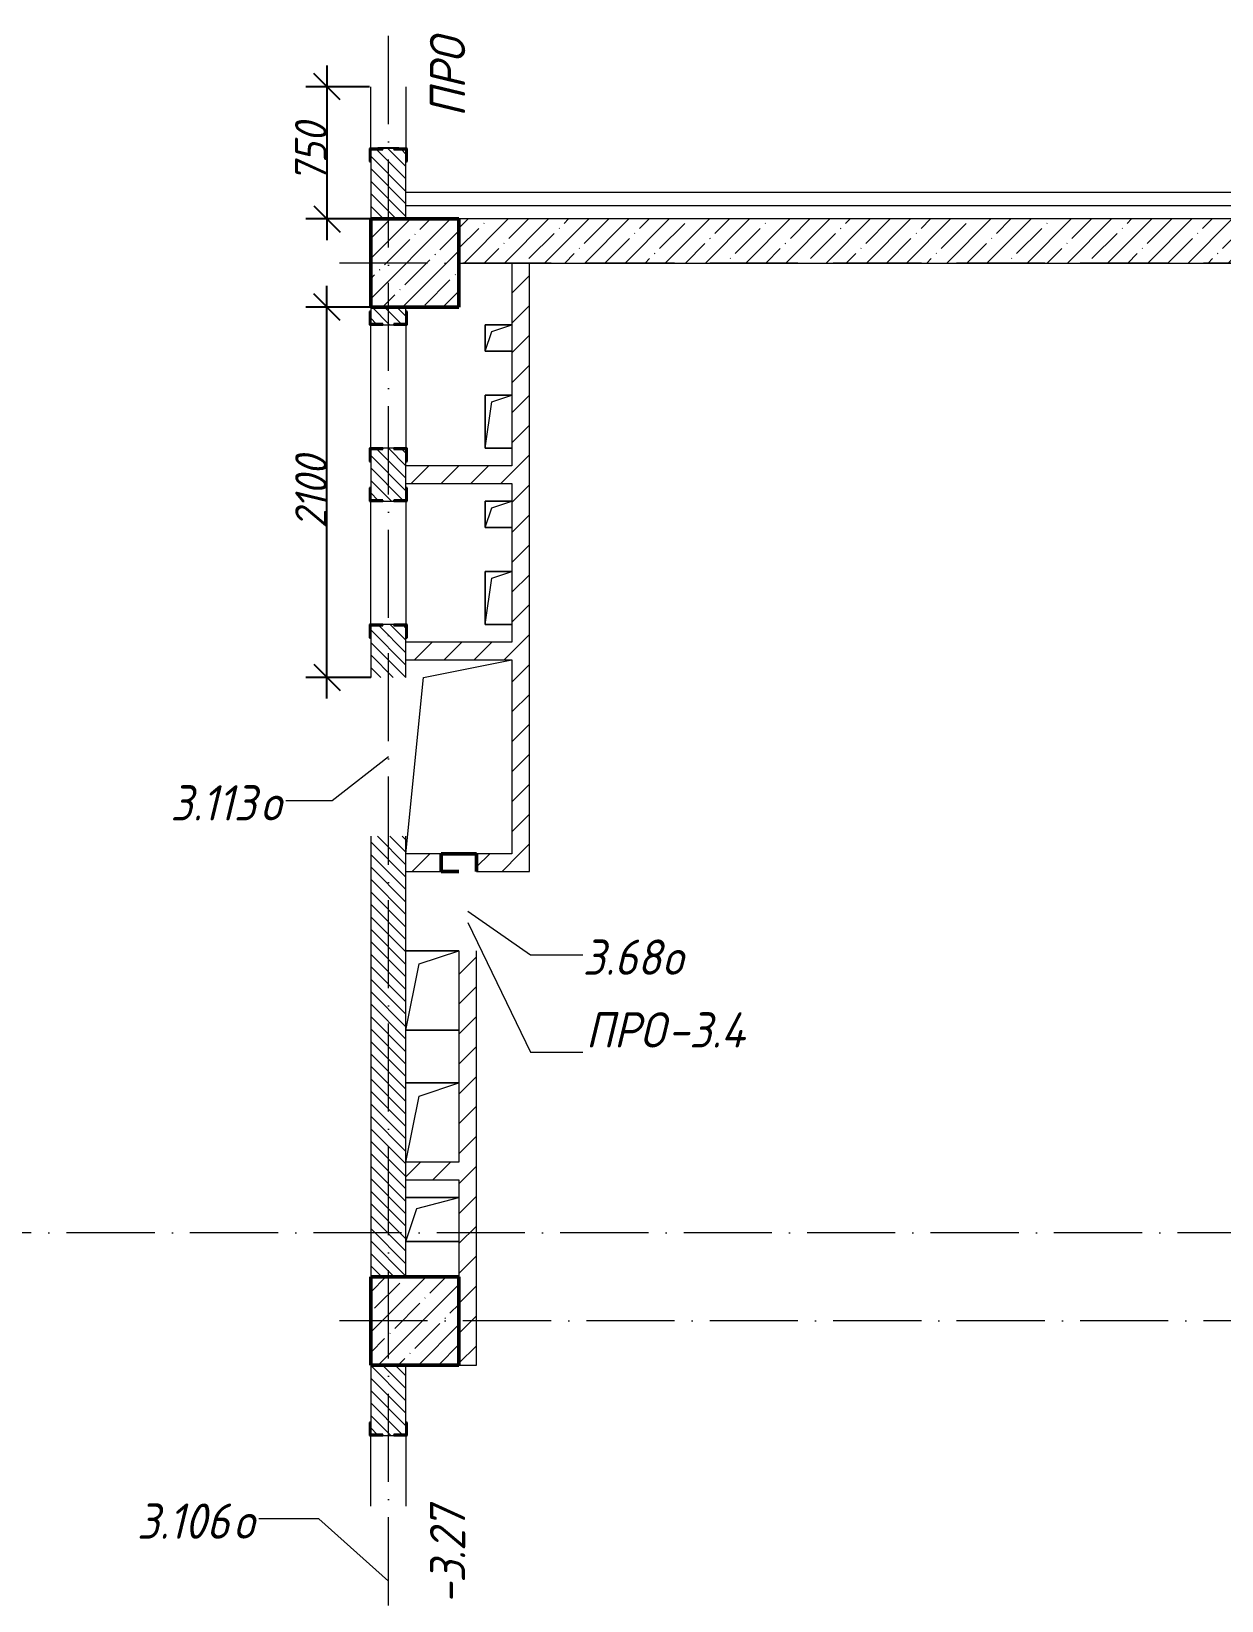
# Model space of a CAD drawing. Header units: millimetres. Extents: x -401725 to 250493, y 305116 to 802890.
# Drawn here: x 236011 to 242762, y 311931 to 320831 of the extents above; entities that cross this region are included whole.
import ezdxf

# ---------------------------------------------------------------- set-up
doc = ezdxf.new("R2010")
doc.units = ezdxf.units.MM
doc.linetypes.add('50_200_ШТРИХ_1Т_ш5_п1_п1_', pattern=[700, 500, -100, 0, -100])
for name, color, linetype, lineweight in [('A-____-____-DIMS', 7, 'Continuous', 9), ('A-DETL-____-OTLN-4', 7, 'Continuous', 18), ('A-FLOR-____-OTLN', 7, 'Continuous', 9), ('A-GENM-____-IDEN', 7, 'Continuous', 9), ('A-GENM-____-MCUT', 7, 'Continuous', 25), ('A-GENM-____-OTLN', 7, 'Continuous', 9), ('A-GENM-____-OTLN-1', 7, 'Continuous', 25), ('A-GLAZ-____-IDEN', 7, 'Continuous', 9), ('A-WALL-____-MCUT-1', 7, 'Continuous', 9), ('A-WALL-____-MCUT-3', 7, 'Continuous', 9), ('A-WALL-____-PATT-1', 7, 'Continuous', 9), ('A-WALL-FNSH-MCUT-1', 7, 'Continuous', 9), ('I-WALL-____-OTLN', 7, 'Continuous', 9), ('S-COLS-____-MCUT', 7, 'Continuous', 50), ('S-COLS-____-OTLN', 7, 'Continuous', 9), ('S-GRID-____-OTLN-1', 7, '50_200_ШТРИХ_1Т_ш5_п1_п1_', 9)]:
    doc.layers.add(name, color=color, linetype=linetype, lineweight=lineweight)
doc.styles.add('ISOCPEUR_I_10', font='isocpeui.ttf', dxfattribs={"width": 0.9, "height": 180})
doc.styles.add('ISOCPEUR_I_9', font='isocpeui.ttf', dxfattribs={"width": 0.9, "height": 250})
doc.dimstyles.new('ISO-1_8_0_9К_СРЕДНИЙ_Кладочные_4', dxfattribs={"dimscale": 304.8, "dimtxt": 179.276612, "dimasz": 0.492126, "dimexe": 0.393701, "dimexo": 0, "dimgap": 0, "dimtad": 1, "dimdec": 3, "dimrnd": 0.001, "dimdsep": 46, "dimtxsty": 'ISOCPEUR_I_10', "dimblk1": 'OBLIQUE', "dimblk2": 'OBLIQUE', "dimsah": 1, "dimcen": 0.09, "dimdle": 0.393701, "dimazin": 0, "dimtfac": 1, "dimtdec": 4, "dimtix": 1, "dimtmove": 1, "dimatfit": 3, "dimfxl": 1, "dimtvp": 1, "dimtolj": 1, "dimtzin": 0, "dimarcsym": 2})
pattern_1 = [(135, (144685.44, 312186.367), (-35.35534, -35.35534), [])]
pattern_2 = [(45, (144685.44, 312186.37), (-84.85281, 84.85281), [])]

# ---------------------------------------------------------------- blocks, each defined once
blk = doc.blocks.new('BSC_Колонна _Прямоугольная - 500х500-V28-АР1_План отверстий 3 этажа в осях 1-64_А-ГГ')
at = {"layer": 'S-COLS-____-OTLN'}
h = blk.add_hatch(dxfattribs=at)
h.set_pattern_fill('FP_65', color=256, style=0, pattern_type=2)
h.set_pattern_definition([(45, (-93500, -7331.04), (-114.04925, 114.04925), []), (45, (-93385.95, -7331.04), (-114.04925, 114.04925), [201.613, -40.323, 3.353, -36.97])])
h.paths.add_polyline_path([(-250, -250), (250, -250), (250, 250), (-250, 250)], flags=0)
at = {"layer": 'S-COLS-____-MCUT'}
for p, q in [((250, 250), (-250, 250)), ((-250, 250), (-250, -250)), ((250, -250), (250, 250)), ((-250, -250), (250, -250))]:
    blk.add_line(p, q, dxfattribs=at)
blk = doc.blocks.new('BSC_Колонна _Прямоугольная - 500х500-V83-АР1_План отверстий 3 этажа в осях 1-64_А-ГГ')
at = {"layer": 'S-COLS-____-OTLN'}
h = blk.add_hatch(dxfattribs=at)
h.set_pattern_fill('FP_120', color=256, style=0, pattern_type=2)
h.set_pattern_definition([(45, (-93500, -1331.04), (-114.04925, 114.04925), []), (45, (-93385.95, -1331.04), (-114.04925, 114.04925), [201.613, -40.323, 3.353, -36.97])])
h.paths.add_polyline_path([(-250, -250), (250, -250), (250, 250), (-250, 250)], flags=0)
at = {"layer": 'S-COLS-____-MCUT'}
for p, q in [((250, 250), (-250, 250)), ((-250, 250), (-250, -250)), ((250, -250), (250, 250)), ((-250, -250), (250, -250))]:
    blk.add_line(p, q, dxfattribs=at)
blk = doc.blocks.new('АР_Перемычка - АР_Перемычка-28704962-АР1_План отверстий 3 этажа в осях 1-64_А-ГГ')
at = {"layer": 'A-GENM-____-OTLN'}
blk.add_line((-350, -100), (-342, -100), dxfattribs=at)
blk = doc.blocks.new('154_Стойка_СКБ_Уголок - СМ-2180_200-28268025-АР1_План отверстий 3 этажа в осях 1-64_А-ГГ')
at = {"layer": 'A-GENM-____-MCUT'}
for p, q in [((125, 156), (125, 81)), ((200, 156), (125, 156)), ((131, 81), (131, 150)), ((131, 150), (200, 150)), ((200, 150), (200, 156)), ((125, 81), (131, 81)), ((131, 19), (125, 19)), ((125, 19), (125, -56)), ((131, -50), (131, 19)), ((125, -56), (200, -56)), ((200, -50), (131, -50)), ((200, -56), (200, -50))]:
    blk.add_line(p, q, dxfattribs=at)
blk = doc.blocks.new('Фахверк_СКБ_Уголок - 200_3960_зеркало-28268689-АР1_План отверстий 3 этажа в осях 1-64_А-ГГ')
at = {"layer": 'A-GENM-____-MCUT'}
for p, q in [((200, 156), (125, 156)), ((125, 156), (125, 81)), ((131, 81), (131, 150)), ((131, 150), (200, 150)), ((200, 150), (200, 156)), ((125, 81), (131, 81)), ((131, 19), (125, 19)), ((125, 19), (125, -56)), ((131, -50), (131, 19)), ((125, -56), (200, -56)), ((200, -50), (131, -50)), ((200, -56), (200, -50))]:
    blk.add_line(p, q, dxfattribs=at)
blk = doc.blocks.new('Фахверк_СКБ_Уголок - 200_3960-28268576-АР1_План отверстий 3 этажа в осях 1-64_А-ГГ')
at = {"layer": 'A-GENM-____-MCUT'}
for p, q in [((200, 156), (125, 156)), ((125, 156), (125, 81)), ((131, 81), (131, 150)), ((131, 150), (200, 150)), ((200, 150), (200, 156)), ((125, 81), (131, 81)), ((131, 19), (125, 19)), ((125, 19), (125, -56)), ((131, -50), (131, 19)), ((125, -56), (200, -56)), ((200, -50), (131, -50)), ((200, -56), (200, -50))]:
    blk.add_line(p, q, dxfattribs=at)
blk = doc.blocks.new('154_Стойка_СКБ_Уголок - СМ-2480_200-28346303-АР1_План отверстий 3 этажа в осях 1-64_А-ГГ')
at = {"layer": 'A-GENM-____-MCUT'}
for p, q in [((125, 156), (125, 81)), ((200, 156), (125, 156)), ((131, 81), (131, 150)), ((131, 150), (200, 150)), ((200, 150), (200, 156)), ((125, 81), (131, 81)), ((131, 19), (125, 19)), ((125, 19), (125, -56)), ((131, -50), (131, 19)), ((125, -56), (200, -56)), ((200, -50), (131, -50)), ((200, -56), (200, -50))]:
    blk.add_line(p, q, dxfattribs=at)
blk = doc.blocks.new('Стойка_Влож_Полоса боковая - Полоса-28213942-АР1_План отверстий 3 этажа в осях 1-64_А-ГГ')
at = {"layer": 'A-GENM-____-OTLN'}
for p, q in [((-5, 60), (0, 60)), ((-5, -60), (-5, 60)), ((0, 31), (0, -31)), ((0, -60), (-5, -60))]:
    blk.add_line(p, q, dxfattribs=at)
blk = doc.blocks.new('AR_Отверстие прямоугольное _в плите_ - AR_Отверстие прямоугольное _в плите_-30423637-АР1_План отверстий 3 этажа в осях 1-64_А-ГГ')
at = {"layer": 'A-GENM-____-OTLN'}
for p, q in [((75, 150), (-75, 150)), ((-75, 150), (-75, -150)), ((-75, -150), (-37.5, 112.5)), ((-37.5, 112.5), (75, 150)), ((-75, -150), (75, -150))]:
    blk.add_line(p, q, dxfattribs=at)
blk = doc.blocks.new('AR_Отверстие прямоугольное _в плите_ - AR_Отверстие прямоугольное _в плите_-30423627-АР1_План отверстий 3 этажа в осях 1-64_А-ГГ')
at = {"layer": 'A-GENM-____-OTLN'}
for p, q in [((75, 75), (-75, 75)), ((-75, 75), (-75, -75)), ((-75, -75), (-37.5, 37.5)), ((-37.5, 37.5), (75, 75)), ((-75, -75), (75, -75))]:
    blk.add_line(p, q, dxfattribs=at)
blk = doc.blocks.new('AR_Отверстие прямоугольное _в плите_ - AR_Отверстие прямоугольное _в плите_-30552713-АР1_План отверстий 3 этажа в осях 1-64_А-ГГ')
at = {"layer": 'A-GENM-____-OTLN'}
for p, q in [((-200, 450), (300, 550)), ((-300, -550), (-200, 450))]:
    blk.add_line(p, q, dxfattribs=at)
blk = doc.blocks.new('AR_Отверстие прямоугольное _в плите_ - AR_Отверстие прямоугольное _в плите_-30552572-АР1_План отверстий 3 этажа в осях 1-64_А-ГГ')
at = {"layer": 'A-GENM-____-OTLN'}
for p, q in [((150, 125), (-150, 125)), ((-87.5, 62.5), (150, 125)), ((-150, -125), (-87.5, 62.5)), ((-150, -125), (150, -125))]:
    blk.add_line(p, q, dxfattribs=at)
blk = doc.blocks.new('AR_Отверстие прямоугольное _в плите_ - AR_Отверстие прямоугольное _в плите_-V189-АР1_План отверстий 3 этажа в осях 1-64_А-ГГ')
at = {"layer": 'A-GENM-____-OTLN'}
for p, q in [((150, 225), (-150, 225)), ((-75, 150), (150, 225)), ((-150, -225), (-75, 150))]:
    blk.add_line(p, q, dxfattribs=at)
blk = doc.blocks.new('AR_Отверстие прямоугольное _в плите_ - AR_Отверстие прямоугольное _в плите_-V187-АР1_План отверстий 3 этажа в осях 1-64_А-ГГ')
at = {"layer": 'A-GENM-____-OTLN'}
for p, q in [((150, 225), (-150, 225)), ((-75, 150), (150, 225)), ((-150, -225), (-75, 150)), ((-150, -225), (150, -225))]:
    blk.add_line(p, q, dxfattribs=at)
blk = doc.blocks.new('BSC_Колонна _Прямоугольная1 - 200х100 _металл_-V218-АР1_План отверстий 3 этажа в осях 1-64_А-ГГ')
at = {"layer": 'S-COLS-____-MCUT'}
for p, q in [((100, 50), (-100, 50)), ((-100, 50), (-100, -50)), ((100, -50), (100, 50)), ((-100, -50), (0, -50))]:
    blk.add_line(p, q, dxfattribs=at)
blk = doc.blocks.new('_Oblique')
at = {"color": 0, "linetype": 'ByBlock', "lineweight": -2}
blk.add_line((-0.5, -0.5), (0.5, 0.5), dxfattribs=at)
blk = doc.blocks.new('*D10062')
at = {"layer": 'A-____-____-DIMS', "color": 0, "lineweight": -2, "transparency": 16777216}
for p, q in [((237687.3, 317047.4), (237687.3, 319387.4)), ((237935.4, 319267.4), (237567.3, 319267.4)), ((237935.4, 317167.4), (237567.3, 317167.4))]:
    blk.add_line(p, q, dxfattribs=at)
at = {"layer": 'Defpoints', "color": 0, "transparency": 16777216}
for p in [(237687.3, 319267.4), (237935.4, 319267.4), (237935.4, 317167.4)]:
    blk.add_point(p, dxfattribs=at)
at = {"layer": 'A-____-____-DIMS', "color": 0, "lineweight": -2, "transparency": 16777216, "xscale": 150, "yscale": 150, "zscale": 150}
for p, rotation in [((237687.3, 319267.4), 90), ((237687.3, 317167.4), 270)]:
    blk.add_blockref('_Oblique', p, dxfattribs=dict(at, rotation=rotation))
at = {"layer": 'A-____-____-DIMS', "color": 0, "transparency": 16777216, "insert": (237597.3, 318217.4), "char_height": 180, "width": 504.733, "attachment_point": 5, "rotation": 90, "style": 'ISOCPEUR_I_10'}
blk.add_mtext('\\A1;2100', dxfattribs=at)
blk = doc.blocks.new('*D10063')
at = {"layer": 'A-____-____-DIMS', "color": 0, "lineweight": -2, "transparency": 16777216}
for p, q in [((237687.3, 320637.4), (237687.3, 319647.4)), ((237929.4, 320517.4), (237567.3, 320517.4)), ((237935.4, 319767.4), (237567.3, 319767.4))]:
    blk.add_line(p, q, dxfattribs=at)
at = {"layer": 'Defpoints', "color": 0, "transparency": 16777216}
for p in [(237929.4, 320517.4), (237687.3, 319767.4), (237935.4, 319767.4)]:
    blk.add_point(p, dxfattribs=at)
at = {"layer": 'A-____-____-DIMS', "color": 0, "lineweight": -2, "transparency": 16777216, "xscale": 150, "yscale": 150, "zscale": 150}
for p, rotation in [((237687.3, 320517.4), 90), ((237687.3, 319767.4), 270)]:
    blk.add_blockref('_Oblique', p, dxfattribs=dict(at, rotation=rotation))
at = {"layer": 'A-____-____-DIMS', "color": 0, "transparency": 16777216, "insert": (237596.2, 320142.4), "char_height": 180, "width": 409.578, "attachment_point": 5, "rotation": 90, "style": 'ISOCPEUR_I_10'}
blk.add_mtext('\\A1;750', dxfattribs=at)

msp = doc.modelspace()

# ---------------------------------------------------------------- hatches: boundary and pattern name
at = {"layer": 'A-WALL-____-PATT-1'}
h = msp.add_hatch(dxfattribs=at)
h.set_pattern_fill('FP_6', color=256, style=0, pattern_type=2)
h.set_pattern_definition(pattern_1)
h.paths.add_polyline_path([(238135.4376, 319767.4093), (238135.4376, 320161.4093), (238066.4376, 320161.4093), (238066.4376, 320167.4093), (238004.4376, 320167.4093), (238004.4376, 320161.4093), (237935.4376, 320161.4093), (237935.4376, 319767.4093)], flags=0)
h.paths.add_polyline_path([(238004.4376, 321867.4093), (238066.4376, 321867.4093), (238066.4376, 321873.4093), (238135.4376, 321873.4093), (238135.4376, 322267.4093), (237935.4376, 322267.4093), (237935.4376, 321873.4093), (238004.4376, 321873.4093)], flags=0)
h = msp.add_hatch(dxfattribs=at)
h.set_pattern_fill('FP_38', color=256, style=0, pattern_type=2)
h.set_pattern_definition([(45, (144685.44, 312186.37), (-114.04925, 114.04925), []), (45, (144799.49, 312186.37), (-114.04925, 114.04925), [201.612, -40.322, 3.353, -36.97])])
h.paths.add_polyline_path([(245435.4376, 319517.4093), (245435.4376, 319767.4093), (238435.4376, 319767.4093), (238435.4376, 319517.4093), (245417.2251, 319517.4093)], flags=0)
h = msp.add_hatch(dxfattribs=at)
h.set_pattern_fill('FP_4', color=256, style=0, pattern_type=2)
h.set_pattern_definition(pattern_2)
h.paths.add_polyline_path([(238835.4376, 316167.4093), (238835.4376, 319517.4093), (238735.4376, 319517.4093), (238735.4376, 316167.4093)], flags=0)
h = msp.add_hatch(dxfattribs=at)
h.set_pattern_fill('FP_6', color=256, style=0, pattern_type=2)
h.set_pattern_definition(pattern_1)
h.paths.add_polyline_path([(237935.4376, 313767.4093), (238135.4376, 313767.4093), (238135.4376, 316267.4093), (237935.4376, 316267.4093)], flags=0)
h.paths.add_polyline_path([(237935.4376, 317167.4093), (238135.4376, 317167.4093), (238135.4376, 317461.4093), (238066.4376, 317461.4093), (238066.4376, 317467.4093), (238004.4376, 317467.4093), (238004.4376, 317461.4093), (237935.4376, 317461.4093), (237935.4376, 317392.4093)], flags=0)
h.paths.add_polyline_path([(238066.4376, 318167.4093), (238066.4376, 318173.4093), (238135.4376, 318173.4093), (238135.4376, 318461.4093), (238066.4376, 318461.4093), (238066.4376, 318467.4093), (238004.4376, 318467.4093), (238004.4376, 318461.4093), (237935.4376, 318461.4093), (237935.4376, 318173.4093), (238004.4376, 318173.4093), (238004.4376, 318167.4093)], flags=0)
h.paths.add_polyline_path([(238004.4376, 319167.4093), (238066.4376, 319167.4093), (238066.4376, 319173.4093), (238135.4376, 319173.4093), (238135.4376, 319267.4093), (237935.4376, 319267.4093), (237935.4376, 319173.4093), (238004.4376, 319173.4093)], flags=0)
h = msp.add_hatch(dxfattribs=at)
h.set_pattern_fill('FP_4', color=256, style=0, pattern_type=2)
h.set_pattern_definition(pattern_2)
h.paths.add_polyline_path([(238735.4376, 318267.4093), (238735.4376, 318367.4093), (238135.4376, 318367.4093), (238135.4376, 318267.4093), (238347.3679, 318267.4093)], flags=0)
h = msp.add_hatch(dxfattribs=at)
h.set_pattern_fill('FP_4', color=256, style=0, pattern_type=2)
h.set_pattern_definition(pattern_2)
h.paths.add_polyline_path([(238735.4376, 317267.4093), (238735.4376, 317367.4093), (238135.4376, 317367.4093), (238135.4376, 317267.4093), (238347.3679, 317267.4093)], flags=0)
h = msp.add_hatch(dxfattribs=at)
h.set_pattern_fill('FP_4', color=256, style=0, pattern_type=2)
h.set_pattern_definition(pattern_2)
h.paths.add_polyline_path([(238135.4376, 316067.4093), (238335.4376, 316067.4093), (238335.4376, 316167.4093), (238135.4376, 316167.4093)], flags=0)
h.paths.add_polyline_path([(238835.4376, 316067.4093), (238835.4376, 316167.4093), (238535.4376, 316167.4093), (238535.4376, 316067.4093)], flags=0)
h = msp.add_hatch(dxfattribs=at)
h.set_pattern_fill('FP_4', color=256, style=0, pattern_type=2)
h.set_pattern_definition(pattern_2)
h.paths.add_polyline_path([(238535.4376, 313267.4093), (238535.4376, 315617.4093), (238435.4376, 315617.4093), (238435.4376, 313267.4093)], flags=0)
h = msp.add_hatch(dxfattribs=at)
h.set_pattern_fill('FP_4', color=256, style=0, pattern_type=2)
h.set_pattern_definition(pattern_2)
h.paths.add_polyline_path([(238135.4376, 314317.4093), (238435.4376, 314317.4093), (238435.4376, 314417.4093), (238135.4376, 314417.4093)], flags=0)
h = msp.add_hatch(dxfattribs=at)
h.set_pattern_fill('FP_6', color=256, style=0, pattern_type=2)
h.set_pattern_definition(pattern_1)
h.paths.add_polyline_path([(237935.4376, 310767.4093), (238135.4376, 310767.4093), (238135.4376, 311161.4093), (238066.4376, 311161.4093), (238066.4376, 311167.4093), (238004.4376, 311167.4093), (238004.4376, 311161.4093), (237935.4376, 311161.4093), (237935.4376, 311092.4093)], flags=0)
h.paths.add_polyline_path([(238004.4376, 312867.4093), (238066.4376, 312867.4093), (238066.4376, 312873.4093), (238135.4376, 312873.4093), (238135.4376, 313267.4093), (237935.4376, 313267.4093), (237935.4376, 312873.4093), (238004.4376, 312873.4093)], flags=0)

# ---------------------------------------------------------------- linework, layer by layer
at = {"layer": 'A-DETL-____-OTLN-4'}
for p, q in [((245685.4376, 319917.4093), (238135.4376, 319917.4093)), ((245685.4376, 319842.4093), (238135.4376, 319842.4093))]:
    msp.add_line(p, q, dxfattribs=at)
at = {"layer": 'A-FLOR-____-OTLN'}
for p, q in [((238585.4376, 319167.4093), (238735.4376, 319167.4093)), ((238585.4376, 319017.4093), (238585.4376, 319167.4093)), ((238735.4376, 319017.4093), (238585.4376, 319017.4093)), ((238585.4376, 318767.4093), (238735.4376, 318767.4093)), ((238585.4376, 318467.4093), (238585.4376, 318767.4093)), ((238735.4376, 318467.4093), (238585.4376, 318467.4093)), ((238585.4376, 318167.4093), (238735.4376, 318167.4093)), ((238585.4376, 318017.4093), (238585.4376, 318167.4093)), ((238735.4376, 318017.4093), (238585.4376, 318017.4093)), ((238585.4376, 317767.4093), (238735.4376, 317767.4093)), ((238585.4376, 317467.4093), (238585.4376, 317767.4093)), ((238735.4376, 317467.4093), (238585.4376, 317467.4093)), ((238135.4376, 315617.4093), (238435.4376, 315617.4093)), ((238435.4376, 315167.4093), (238135.4376, 315167.4093)), ((238135.4376, 314867.4093), (238435.4376, 314867.4093)), ((238135.4376, 314217.4093), (238435.4376, 314217.4093)), ((238435.4376, 313967.4093), (238135.4376, 313967.4093))]:
    msp.add_line(p, q, dxfattribs=at)
at = {"layer": 'A-GENM-____-IDEN'}
for p, q in [((238485.4376, 315777.6078), (238841.7608, 315040.9644)), ((238841.7608, 315040.9644), (239138.2687, 315040.9644))]:
    msp.add_line(p, q, dxfattribs=at)
at = {"layer": 'A-GLAZ-____-IDEN'}
for p, q in [((238035.4376, 316717.4093), (237716.0409, 316468.2648)), ((237716.0409, 316468.2648), (237454.1774, 316468.2648)), ((238485.4376, 315842.4093), (238841.7608, 315592.9928)), ((238841.7608, 315592.9928), (239138.2687, 315592.9928)), ((237641.5475, 312394.6343), (237301.0911, 312394.6343)), ((238035.4376, 312042.4093), (237641.5475, 312394.6343))]:
    msp.add_line(p, q, dxfattribs=at)
at = {"layer": 'A-WALL-____-MCUT-1'}
for p, q in [((245435.4376, 319767.4093), (238435.4376, 319767.4093)), ((238435.4376, 319517.4093), (245435.4376, 319517.4093))]:
    msp.add_line(p, q, dxfattribs=at)
at = {"layer": 'A-WALL-____-MCUT-3'}
for p, q in [((237935.4376, 320092.4093), (237935.4376, 319767.4093)), ((238135.4376, 319767.4093), (238135.4376, 320092.4093)), ((237935.4376, 319267.4093), (237935.4376, 319242.4093)), ((238135.4376, 319242.4093), (238135.4376, 319267.4093)), ((238004.4376, 319167.4093), (238066.4376, 319167.4093)), ((238066.4376, 318467.4093), (238004.4376, 318467.4093)), ((237935.4376, 318392.4093), (237935.4376, 318242.4093)), ((238135.4376, 318242.4093), (238135.4376, 318392.4093)), ((238004.4376, 318167.4093), (238066.4376, 318167.4093)), ((238066.4376, 317467.4093), (238004.4376, 317467.4093)), ((237935.4376, 317392.4093), (237935.4376, 317167.4093)), ((238135.4376, 317167.4093), (238135.4376, 317392.4093)), ((237935.4376, 316267.4093), (237935.4376, 313767.4093)), ((238135.4376, 313767.4093), (238135.4376, 316267.4093)), ((237935.4376, 313267.4093), (237935.4376, 312942.4093)), ((238135.4376, 312942.4093), (238135.4376, 313267.4093)), ((238004.4376, 312867.4093), (238066.4376, 312867.4093))]:
    msp.add_line(p, q, dxfattribs=at)
at = {"layer": 'A-WALL-FNSH-MCUT-1'}
for p, q in [((238735.4376, 319517.4093), (238735.4376, 318367.4093)), ((238835.4376, 316067.4093), (238835.4376, 319517.4093)), ((238735.4376, 318367.4093), (238135.4376, 318367.4093)), ((238135.4376, 318267.4093), (238735.4376, 318267.4093)), ((238735.4376, 318267.4093), (238735.4376, 317367.4093)), ((238735.4376, 317367.4093), (238135.4376, 317367.4093)), ((238135.4376, 317267.4093), (238735.4376, 317267.4093)), ((238735.4376, 317267.4093), (238735.4376, 316167.4093)), ((238335.4376, 316167.4093), (238135.4376, 316167.4093)), ((238735.4376, 316167.4093), (238535.4376, 316167.4093)), ((238135.4376, 316067.4093), (238335.4376, 316067.4093)), ((238535.4376, 316067.4093), (238835.4376, 316067.4093)), ((238435.4376, 315617.4093), (238435.4376, 314417.4093)), ((238535.4376, 313267.4093), (238535.4376, 315617.4093)), ((238435.4376, 314417.4093), (238135.4376, 314417.4093)), ((238135.4376, 314317.4093), (238435.4376, 314317.4093)), ((238435.4376, 314317.4093), (238435.4376, 313767.4093)), ((238435.4376, 313267.4093), (238535.4376, 313267.4093))]:
    msp.add_line(p, q, dxfattribs=at)
at = {"layer": 'I-WALL-____-OTLN'}
for p, q in [((237935.4376, 320167.4093), (237935.4376, 320517.4093)), ((238135.4376, 320517.4093), (238135.4376, 320167.4093)), ((237935.4376, 318467.4093), (237935.4376, 319167.4093)), ((238135.4376, 319167.4093), (238135.4376, 318467.4093)), ((237935.4376, 317467.4093), (237935.4376, 318167.4093)), ((238135.4376, 318167.4093), (238135.4376, 317467.4093)), ((237935.4376, 312467.4093), (237935.4376, 312867.4093)), ((238135.4376, 312867.4093), (238135.4376, 312467.4093))]:
    msp.add_line(p, q, dxfattribs=at)
at = {"layer": 'S-GRID-____-OTLN-1'}
for p, q in [((238035.4376, 307703.761), (238035.4376, 362067.327)), ((248759.8442, 319517.4093), (237706.702, 319517.4093)), ((248611.9079, 314017.4093), (140016.6674, 314017.4093)), ((248759.8442, 313517.4093), (237706.702, 313517.4093))]:
    msp.add_line(p, q, dxfattribs=at)

# ---------------------------------------------------------------- block references
at = {"layer": 'A-GENM-____-OTLN'}
for name, rotation in [('Стойка_Влож_Полоса боковая - Полоса-28213942-АР1_План отверстий 3 этажа в осях 1-64_А-ГГ', 269.9999999999999), ('АР_Перемычка - АР_Перемычка-28704962-АР1_План отверстий 3 этажа в осях 1-64_А-ГГ', 89.9999999999999)]:
    msp.add_blockref(name, (238035.4376, 320167.4093), dxfattribs=dict(at, rotation=rotation))
for name, p in [('AR_Отверстие прямоугольное _в плите_ - AR_Отверстие прямоугольное _в плите_-30423627-АР1_План отверстий 3 этажа в осях 1-64_А-ГГ', (238660.4376, 319092.4093)), ('AR_Отверстие прямоугольное _в плите_ - AR_Отверстие прямоугольное _в плите_-30423637-АР1_План отверстий 3 этажа в осях 1-64_А-ГГ', (238660.4376, 318617.4093)), ('AR_Отверстие прямоугольное _в плите_ - AR_Отверстие прямоугольное _в плите_-30423627-АР1_План отверстий 3 этажа в осях 1-64_А-ГГ', (238660.4376, 318092.4093)), ('AR_Отверстие прямоугольное _в плите_ - AR_Отверстие прямоугольное _в плите_-30423637-АР1_План отверстий 3 этажа в осях 1-64_А-ГГ', (238660.4376, 317617.4093)), ('AR_Отверстие прямоугольное _в плите_ - AR_Отверстие прямоугольное _в плите_-30552713-АР1_План отверстий 3 этажа в осях 1-64_А-ГГ', (238435.4376, 316717.4093)), ('AR_Отверстие прямоугольное _в плите_ - AR_Отверстие прямоугольное _в плите_-V187-АР1_План отверстий 3 этажа в осях 1-64_А-ГГ', (238285.4376, 315392.4093)), ('AR_Отверстие прямоугольное _в плите_ - AR_Отверстие прямоугольное _в плите_-V189-АР1_План отверстий 3 этажа в осях 1-64_А-ГГ', (238285.4376, 314642.4093)), ('AR_Отверстие прямоугольное _в плите_ - AR_Отверстие прямоугольное _в плите_-30552572-АР1_План отверстий 3 этажа в осях 1-64_А-ГГ', (238285.4376, 314092.4093))]:
    msp.add_blockref(name, p, dxfattribs=at)
at = {"layer": 'A-GENM-____-OTLN-1'}
for name, p, rotation in [('154_Стойка_СКБ_Уголок - СМ-2480_200-28346303-АР1_План отверстий 3 этажа в осях 1-64_А-ГГ', (237985.4376, 320292.4093), 269.9999999999999), ('Фахверк_СКБ_Уголок - 200_3960_зеркало-28268689-АР1_План отверстий 3 этажа в осях 1-64_А-ГГ', (238085.4376, 319042.4093), 89.9999999999999), ('Фахверк_СКБ_Уголок - 200_3960-28268576-АР1_План отверстий 3 этажа в осях 1-64_А-ГГ', (237985.4376, 318592.4093), 269.9999999999999), ('Фахверк_СКБ_Уголок - 200_3960_зеркало-28268689-АР1_План отверстий 3 этажа в осях 1-64_А-ГГ', (238085.4376, 318042.4093), 89.9999999999999), ('154_Стойка_СКБ_Уголок - СМ-2180_200-28268025-АР1_План отверстий 3 этажа в осях 1-64_А-ГГ', (237985.4376, 317592.4093), 269.9999999999999), ('Фахверк_СКБ_Уголок - 200_3960-28268576-АР1_План отверстий 3 этажа в осях 1-64_А-ГГ', (238085.4376, 312742.4093), 89.9999999999999)]:
    msp.add_blockref(name, p, dxfattribs=dict(at, rotation=rotation))
at = {"layer": 'S-COLS-____-OTLN'}
for name, p in [('BSC_Колонна _Прямоугольная - 500х500-V28-АР1_План отверстий 3 этажа в осях 1-64_А-ГГ', (238185.4376, 319517.4093)), ('BSC_Колонна _Прямоугольная1 - 200х100 _металл_-V218-АР1_План отверстий 3 этажа в осях 1-64_А-ГГ', (238435.4376, 316117.4093)), ('BSC_Колонна _Прямоугольная - 500х500-V83-АР1_План отверстий 3 этажа в осях 1-64_А-ГГ', (238185.4376, 313517.4093))]:
    msp.add_blockref(name, p, dxfattribs=at)

# ---------------------------------------------------------------- texts
at = {"layer": 'A-GENM-____-IDEN', "char_height": 200, "attachment_point": 1, "rotation": 90, "style": 'ISOCPEUR_I_9'}
for s, insert, width in [('ПРО', (238271.4622, 320346.3027), 562.784625), ('-3.27', (238271.4622, 311910.6464), 707.088375)]:
    msp.add_mtext(s, dxfattribs=dict(at, insert=insert, width=width))
at = {"layer": 'A-GENM-____-IDEN', "char_height": 200, "attachment_point": 1, "style": 'ISOCPEUR_I_9'}
for s, insert, width in [('ПРО', (239155.7121, 315268.0805), 562.784625), ('-3.4', (239620.0558, 315268.0805), 577.215)]:
    msp.add_mtext(s, dxfattribs=dict(at, insert=insert, width=width))
at = {"layer": 'A-GLAZ-____-IDEN', "char_height": 200, "attachment_point": 1, "style": 'ISOCPEUR_I_9'}
for s, insert, width in [('3.113', (236799.3242, 316555.8794), 620.506125), ('\\fISOCPEUR|b0|i1|c204|p34|;\\W.9;о', (237311.293, 316555.8794), 158.734125), ('3.68', (239138.2687, 315680.6074), 548.35425), ('\\fISOCPEUR|b0|i1|c204|p34|;\\W.9;о', (239590.7062, 315680.6074), 158.734125), ('3.106', (236610.2354, 312482.2489), 663.79725), ('\\fISOCPEUR|b0|i1|c204|p34|;\\W.9;о', (237157.9229, 312482.2489), 158.734125)]:
    msp.add_mtext(s, dxfattribs=dict(at, insert=insert, width=width))

# ---------------------------------------------------------------- dimensions: what is measured, and where the dimension line sits
at = {"layer": 'A-____-____-DIMS'}
for base, p1, p2, override, picture, middle in [((237687.3256, 319767.4093), (237929.4376, 320517.4093), (237935.4376, 319767.4093), {"dimpost": '<>', "dimfxl": 750.024}, '*D10063', (237596.1666, 320142.4093)), ((237687.3256, 319267.4093), (237935.4376, 317167.4093), (237935.4376, 319267.4093), {"dimpost": '<>', "dimfxl": 2100}, '*D10062', (237597.3256, 318217.4093))]:
    dim = msp.add_linear_dim(base=base, p1=p1, p2=p2, angle=90, dimstyle='ISO-1_8_0_9К_СРЕДНИЙ_Кладочные_4', override=override, dxfattribs=at)
    dim.commit()
    dim.dimension.update_dxf_attribs({"geometry": picture, "text_midpoint": middle})

doc.saveas('drawing.dxf')
